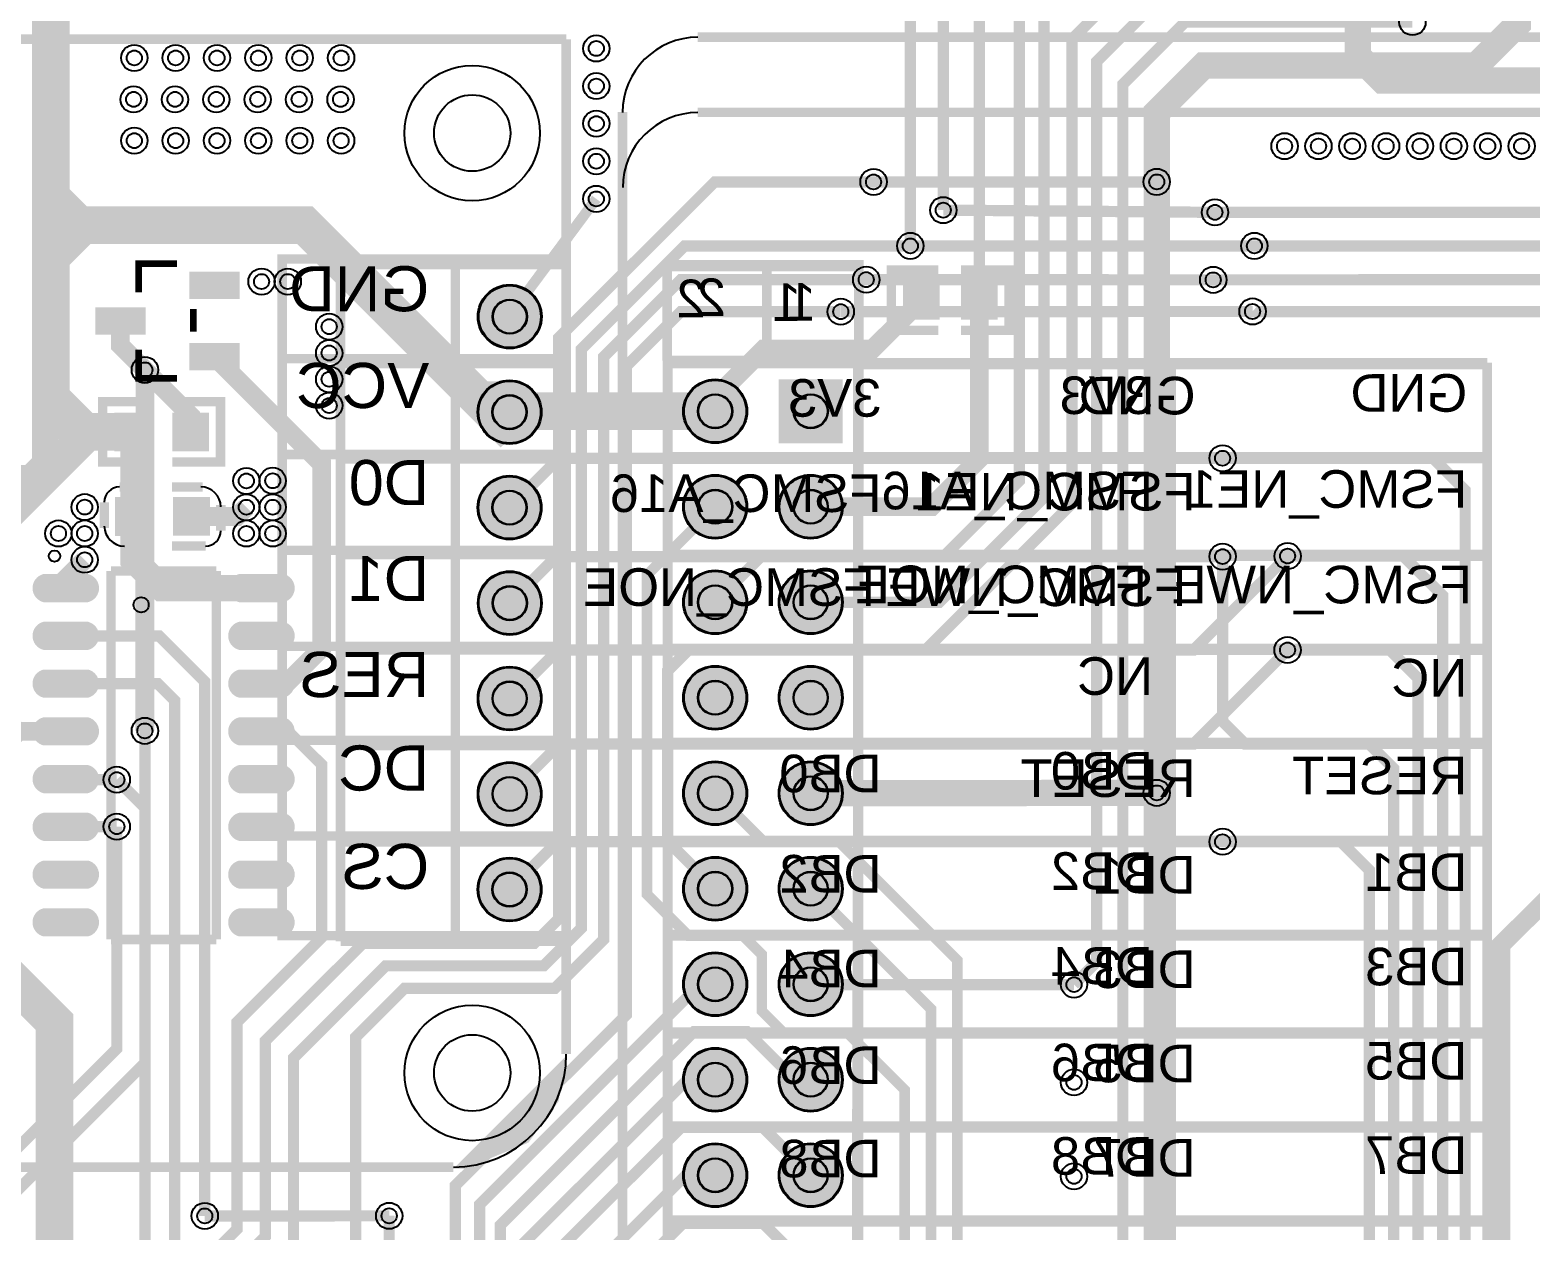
# Model space of a CAD drawing. Header units: millimetres. Extents: x -2 to 136, y -52 to 51.
# Drawn here: x 20.25 to 60.15, y -2.75 to 29.19 of the extents above; entities that cross this region are included whole.
import ezdxf

# ---------------------------------------------------------------- set-up
doc = ezdxf.new("R2010")
doc.units = ezdxf.units.MM
for name, color, linetype, true_color in [('BottomLayer', 7, 'Continuous', 0x0000ff), ('BottomSilkLayer', 7, 'Continuous', 0x808000), ('BottomSolderLayer', 7, 'Continuous', 0xaa00ff), ('Document', 7, 'Continuous', 0xffffff), ('Hole', 7, 'Continuous', 0x222222), ('Multi-Layer', 7, 'Continuous', 0xc0c0c0), ('TopLayer', 7, 'Continuous', 0xff0000), ('TopPasterLayer', 7, 'Continuous', 0x808080), ('TopSilkLayer', 7, 'Continuous', 0xffff00), ('TopSolderLayer', 7, 'Continuous', 0x800080)]:
    doc.layers.add(name, color=color, linetype=linetype, true_color=true_color)
doc.styles.get("Standard").update_dxf_attribs({"font": 'arial.ttf'})

msp = doc.modelspace()

# ---------------------------------------------------------------- hatches: boundary and pattern name
at = {"layer": 'BottomSolderLayer'}
for points in [[(32.149, 21.567, 1), (33.85, 21.567, 1)], [(32.144, 19.027, 1), (33.845, 19.027, 1)], [(37.61, 19.05, 1), (39.312, 19.05, 1)], [(40.152, 19.902), (41.854, 19.902), (41.854, 18.2), (40.152, 18.2)], [(32.144, 16.487, 1), (33.845, 16.487, 1)], [(37.61, 16.51, 1), (39.312, 16.51, 1)], [(40.15, 16.51, 1), (41.852, 16.51, 1)], [(32.152, 13.947, 1), (33.853, 13.947, 1)], [(37.61, 13.97, 1), (39.312, 13.97, 1)], [(40.15, 13.97, 1), (41.852, 13.97, 1)], [(32.147, 11.41, 1), (33.848, 11.41, 1)], [(37.61, 11.43, 1), (39.312, 11.43, 1)], [(40.15, 11.43, 1), (41.852, 11.43, 1)], [(32.147, 8.87, 1), (33.848, 8.87, 1)], [(37.61, 8.89, 1), (39.312, 8.89, 1)], [(40.15, 8.89, 1), (41.852, 8.89, 1)], [(37.61, 6.35, 1), (39.312, 6.35, 1)], [(40.15, 6.35, 1), (41.852, 6.35, 1)], [(32.144, 6.33, 1), (33.845, 6.33, 1)], [(37.61, 3.81, 1), (39.312, 3.81, 1)], [(40.15, 3.81, 1), (41.852, 3.81, 1)], [(37.61, 1.27, 1), (39.312, 1.27, 1)], [(40.15, 1.27, 1), (41.852, 1.27, 1)], [(37.61, -1.27, 1), (39.312, -1.27, 1)], [(40.15, -1.27, 1), (41.852, -1.27, 1)]]:
    msp.add_hatch(color=256, dxfattribs=at).paths.add_polyline_path(points)
at = {"layer": 'Multi-Layer'}
for points in [[(32.175, 21.567, 1), (33.825, 21.567, 1)], [(32.17, 19.027, 1), (33.82, 19.027, 1)], [(37.635, 19.05, 1), (39.286, 19.05, 1)], [(40.177, 19.877), (41.828, 19.877), (41.828, 18.226), (40.177, 18.226)], [(32.17, 16.487, 1), (33.82, 16.487, 1)], [(37.635, 16.51, 1), (39.286, 16.51, 1)], [(40.175, 16.51, 1), (41.826, 16.51, 1)], [(32.177, 13.947, 1), (33.827, 13.947, 1)], [(37.635, 13.97, 1), (39.286, 13.97, 1)], [(40.175, 13.97, 1), (41.826, 13.97, 1)], [(32.172, 11.41, 1), (33.822, 11.41, 1)], [(37.635, 11.43, 1), (39.286, 11.43, 1)], [(40.175, 11.43, 1), (41.826, 11.43, 1)], [(32.172, 8.87, 1), (33.822, 8.87, 1)], [(37.635, 8.89, 1), (39.286, 8.89, 1)], [(40.175, 8.89, 1), (41.826, 8.89, 1)], [(32.17, 6.33, 1), (33.82, 6.33, 1)], [(37.635, 6.35, 1), (39.286, 6.35, 1)], [(40.175, 6.35, 1), (41.826, 6.35, 1)], [(37.635, 3.81, 1), (39.286, 3.81, 1)], [(40.175, 3.81, 1), (41.826, 3.81, 1)], [(37.635, 1.27, 1), (39.286, 1.27, 1)], [(40.175, 1.27, 1), (41.826, 1.27, 1)], [(37.635, -1.27, 1), (39.286, -1.27, 1)], [(40.175, -1.27, 1), (41.826, -1.27, 1)]]:
    msp.add_hatch(color=256, dxfattribs=at).paths.add_polyline_path(points)
at = {"layer": 'TopLayer'}
for points in [[(25.774, 22.75), (25.774, 22.05), (24.524, 22.05), (24.524, 22.75)], [(43.478, 22.494), (44.408, 22.494), (44.408, 21.514), (43.478, 21.514)], [(45.019, 22.494), (45.949, 22.494), (45.949, 21.514), (45.019, 21.514)], [(23.274, 21.8), (23.274, 21.1), (22.024, 21.1), (22.024, 21.8)], [(25.774, 20.85), (25.774, 20.15), (24.524, 20.15), (24.524, 20.85)], [(22.51, 18.992), (23.44, 18.992), (23.44, 18.012), (22.51, 18.012)], [(24.052, 18.992), (24.981, 18.992), (24.981, 18.012), (24.052, 18.012)], [(22.533, 16.741), (23.463, 16.741), (23.463, 15.761), (22.533, 15.761)], [(24.074, 16.746), (25.004, 16.746), (25.004, 15.766), (24.074, 15.766)], [(21.746, 14.696, -0.785398), (21.746, 13.996), (20.646, 13.996, -0.785398), (20.646, 14.696)], [(26.948, 14.696, -0.785398), (26.948, 13.996), (25.848, 13.996, -0.785398), (25.848, 14.696)], [(21.746, 13.426, -0.785398), (21.746, 12.726), (20.646, 12.726, -0.785398), (20.646, 13.426)], [(26.948, 13.426, -0.785398), (26.948, 12.726), (25.848, 12.726, -0.785398), (25.848, 13.426)], [(21.746, 12.156, -0.785398), (21.746, 11.456), (20.646, 11.456, -0.785398), (20.646, 12.156)], [(26.948, 12.156, -0.785398), (26.948, 11.456), (25.848, 11.456, -0.785398), (25.848, 12.156)], [(21.746, 10.886, -0.785398), (21.746, 10.186), (20.646, 10.186, -0.785398), (20.646, 10.886)], [(26.948, 10.886, -0.785398), (26.948, 10.186), (25.848, 10.186, -0.785398), (25.848, 10.886)], [(21.746, 9.616, -0.785398), (21.746, 8.916), (20.646, 8.916, -0.785398), (20.646, 9.616)], [(26.948, 9.616, -0.785398), (26.948, 8.916), (25.848, 8.916, -0.785398), (25.848, 9.616)], [(21.746, 8.346, -0.785398), (21.746, 7.646), (20.646, 7.646, -0.785398), (20.646, 8.346)], [(26.948, 8.346, -0.785398), (26.948, 7.646), (25.848, 7.646, -0.785398), (25.848, 8.346)], [(21.746, 7.076, -0.785398), (21.746, 6.376), (20.646, 6.376, -0.785398), (20.646, 7.076)], [(26.948, 7.076, -0.785398), (26.948, 6.376), (25.848, 6.376, -0.785398), (25.848, 7.076)], [(21.746, 5.806, -0.785398), (21.746, 5.106), (20.646, 5.106, -0.785398), (20.646, 5.806)], [(26.948, 5.806, -0.785398), (26.948, 5.106), (25.848, 5.106, -0.785398), (25.848, 5.806)]]:
    msp.add_hatch(color=256, dxfattribs=at).paths.add_polyline_path(points)
at = {"layer": 'TopPasterLayer'}
for points in [[(25.774, 22.75), (25.774, 22.05), (24.524, 22.05), (24.524, 22.75)], [(43.478, 22.494), (44.408, 22.494), (44.408, 21.514), (43.478, 21.514)], [(45.019, 22.494), (45.949, 22.494), (45.949, 21.514), (45.019, 21.514)], [(23.274, 21.8), (23.274, 21.1), (22.024, 21.1), (22.024, 21.8)], [(25.774, 20.85), (25.774, 20.15), (24.524, 20.15), (24.524, 20.85)], [(22.51, 18.992), (23.44, 18.992), (23.44, 18.012), (22.51, 18.012)], [(24.052, 18.992), (24.981, 18.992), (24.981, 18.012), (24.052, 18.012)], [(22.533, 16.741), (23.463, 16.741), (23.463, 15.761), (22.533, 15.761)], [(24.074, 16.746), (25.004, 16.746), (25.004, 15.766), (24.074, 15.766)], [(21.746, 14.696, -0.785398), (21.746, 13.996), (20.646, 13.996, -0.785398), (20.646, 14.696)], [(26.948, 14.696, -0.785398), (26.948, 13.996), (25.848, 13.996, -0.785398), (25.848, 14.696)], [(21.746, 13.426, -0.785398), (21.746, 12.726), (20.646, 12.726, -0.785398), (20.646, 13.426)], [(26.948, 13.426, -0.785398), (26.948, 12.726), (25.848, 12.726, -0.785398), (25.848, 13.426)], [(21.746, 12.156, -0.785398), (21.746, 11.456), (20.646, 11.456, -0.785398), (20.646, 12.156)], [(26.948, 12.156, -0.785398), (26.948, 11.456), (25.848, 11.456, -0.785398), (25.848, 12.156)], [(21.746, 10.886, -0.785398), (21.746, 10.186), (20.646, 10.186, -0.785398), (20.646, 10.886)], [(26.948, 10.886, -0.785398), (26.948, 10.186), (25.848, 10.186, -0.785398), (25.848, 10.886)], [(21.746, 9.616, -0.785398), (21.746, 8.916), (20.646, 8.916, -0.785398), (20.646, 9.616)], [(26.948, 9.616, -0.785398), (26.948, 8.916), (25.848, 8.916, -0.785398), (25.848, 9.616)], [(21.746, 8.346, -0.785398), (21.746, 7.646), (20.646, 7.646, -0.785398), (20.646, 8.346)], [(26.948, 8.346, -0.785398), (26.948, 7.646), (25.848, 7.646, -0.785398), (25.848, 8.346)], [(21.746, 7.076, -0.785398), (21.746, 6.376), (20.646, 6.376, -0.785398), (20.646, 7.076)], [(26.948, 7.076, -0.785398), (26.948, 6.376), (25.848, 6.376, -0.785398), (25.848, 7.076)], [(21.746, 5.806, -0.785398), (21.746, 5.106), (20.646, 5.106, -0.785398), (20.646, 5.806)], [(26.948, 5.806, -0.785398), (26.948, 5.106), (25.848, 5.106, -0.785398), (25.848, 5.806)]]:
    msp.add_hatch(color=256, dxfattribs=at).paths.add_polyline_path(points)
at = {"layer": 'TopSilkLayer'}
msp.add_hatch(color=256, dxfattribs=at).paths.add_polyline_path([(31.5, -1.1), (34.5, 1.9), (34.3, 0.7), (33.5, -0.4), (31.8, -1.1)])
at = {"layer": 'TopSolderLayer'}
for points in [[(25.819, 22.765), (25.819, 22.036), (24.479, 22.036), (24.479, 22.765)], [(32.149, 21.567, 1), (33.85, 21.567, 1)], [(43.452, 22.52), (44.433, 22.52), (44.433, 21.489), (43.452, 21.489)], [(44.994, 22.52), (45.975, 22.52), (45.975, 21.489), (44.994, 21.489)], [(23.319, 21.815), (23.319, 21.086), (21.979, 21.086), (21.979, 21.815)], [(25.819, 20.865), (25.819, 20.136), (24.479, 20.136), (24.479, 20.865)], [(32.144, 19.027, 1), (33.845, 19.027, 1)], [(37.61, 19.05, 1), (39.312, 19.05, 1)], [(40.152, 19.902), (41.854, 19.902), (41.854, 18.2), (40.152, 18.2)], [(22.485, 19.017), (23.465, 19.017), (23.465, 17.986), (22.485, 17.986)], [(24.026, 19.017), (25.007, 19.017), (25.007, 17.986), (24.026, 17.986)], [(32.144, 16.487, 1), (33.845, 16.487, 1)], [(37.61, 16.51, 1), (39.312, 16.51, 1)], [(40.15, 16.51, 1), (41.852, 16.51, 1)], [(22.507, 16.767), (23.488, 16.767), (23.488, 15.736), (22.507, 15.736)], [(24.049, 16.772), (25.03, 16.772), (25.03, 15.741), (24.049, 15.741)], [(32.152, 13.947, 1), (33.853, 13.947, 1)], [(37.61, 13.97, 1), (39.312, 13.97, 1)], [(40.15, 13.97, 1), (41.852, 13.97, 1)], [(21.786, 14.721, -0.785398), (21.786, 13.971), (20.606, 13.971, -0.785398), (20.606, 14.721)], [(26.988, 14.721, -0.785398), (26.988, 13.971), (25.808, 13.971, -0.785398), (25.808, 14.721)], [(21.786, 13.451, -0.785398), (21.786, 12.701), (20.606, 12.701, -0.785398), (20.606, 13.451)], [(26.988, 13.451, -0.785398), (26.988, 12.701), (25.808, 12.701, -0.785398), (25.808, 13.451)], [(21.786, 12.181, -0.785398), (21.786, 11.431), (20.606, 11.431, -0.785398), (20.606, 12.181)], [(26.988, 12.181, -0.785398), (26.988, 11.431), (25.808, 11.431, -0.785398), (25.808, 12.181)], [(32.147, 11.41, 1), (33.848, 11.41, 1)], [(37.61, 11.43, 1), (39.312, 11.43, 1)], [(40.15, 11.43, 1), (41.852, 11.43, 1)], [(21.786, 10.911, -0.785398), (21.786, 10.161), (20.606, 10.161, -0.785398), (20.606, 10.911)], [(26.988, 10.911, -0.785398), (26.988, 10.161), (25.808, 10.161, -0.785398), (25.808, 10.911)], [(21.786, 9.641, -0.785398), (21.786, 8.891), (20.606, 8.891, -0.785398), (20.606, 9.641)], [(26.988, 9.641, -0.785398), (26.988, 8.891), (25.808, 8.891, -0.785398), (25.808, 9.641)], [(32.147, 8.87, 1), (33.848, 8.87, 1)], [(37.61, 8.89, 1), (39.312, 8.89, 1)], [(40.15, 8.89, 1), (41.852, 8.89, 1)], [(21.786, 8.371, -0.785398), (21.786, 7.621), (20.606, 7.621, -0.785398), (20.606, 8.371)], [(26.988, 8.371, -0.785398), (26.988, 7.621), (25.808, 7.621, -0.785398), (25.808, 8.371)], [(37.61, 6.35, 1), (39.312, 6.35, 1)], [(40.15, 6.35, 1), (41.852, 6.35, 1)], [(21.786, 7.101, -0.785398), (21.786, 6.351), (20.606, 6.351, -0.785398), (20.606, 7.101)], [(26.988, 7.101, -0.785398), (26.988, 6.351), (25.808, 6.351, -0.785398), (25.808, 7.101)], [(32.144, 6.33, 1), (33.845, 6.33, 1)], [(21.786, 5.831, -0.785398), (21.786, 5.081), (20.606, 5.081, -0.785398), (20.606, 5.831)], [(26.988, 5.831, -0.785398), (26.988, 5.081), (25.808, 5.081, -0.785398), (25.808, 5.831)], [(37.61, 3.81, 1), (39.312, 3.81, 1)], [(40.15, 3.81, 1), (41.852, 3.81, 1)], [(37.61, 1.27, 1), (39.312, 1.27, 1)], [(40.15, 1.27, 1), (41.852, 1.27, 1)], [(37.61, -1.27, 1), (39.312, -1.27, 1)], [(40.15, -1.27, 1), (41.852, -1.27, 1)]]:
    msp.add_hatch(color=256, dxfattribs=at).paths.add_polyline_path(points)

# ---------------------------------------------------------------- linework, layer by layer
at = {"layer": 'BottomLayer'}
for points, const_width in [([(55.55, 32.85), (55.55, 28.5), (56.2, 27.85), (119.81, 27.852)], 0.7), ([(50.201, 25.151), (42.672, 25.148)], 0.3), ([(51.748, 24.341), (44.527, 24.4)], 0.3), ([(52.797, 23.449), (43.65, 23.449)], 0.3), ([(51.702, 22.545), (42.477, 22.55)], 0.3), ([(52.748, 21.704), (41.803, 21.7)], 0.3), ([(23.299, 10.549), (23.3, 20.15)], 0.5), ([(38.461, 19.05), (33.018, 19.05), (32.995, 19.027)], 1), ([(51.951, 17.8), (34.308, 17.8), (32.995, 16.487)], 0.3), ([(53.68, 15.199), (51.181, 12.7), (34.288, 12.7), (32.997, 11.41)], 0.3), ([(51.953, 15.184), (34.239, 15.184), (33.002, 13.947)], 0.3), ([(53.678, 12.7), (51.178, 10.2), (39.6, 10.2), (34.327, 10.2), (32.997, 8.87)], 0.3), ([(11.184, -10.399), (23.3, 1.718), (23.3, 8.1), (23.3, 8.503), (22.553, 9.251)], 0.3), ([(41.001, 8.89), (50.2, 8.9)], 0.7), ([(22.553, 8.001), (22.553, 2.098), (11.054, -9.401)], 0.3), ([(51.951, 7.6), (34.265, 7.6), (32.995, 6.33)], 0.3), ([(48.001, 3.8), (41.011, 3.8), (41.001, 3.81)], 0.3), ([(24.892, -2.353), (29.794, -2.35)], 0.3)]:
    msp.add_lwpolyline(points, dxfattribs=dict(at, const_width=const_width))
at = {"layer": 'BottomSilkLayer'}
for points, const_width in [([(31.55, 23.1), (26.95, 23.1), (26.95, 5.1), (31.6, 5.1)], 0.25), ([(31.55, 5.1), (31.55, 23.1)], 0.25), ([(31.55, 23.1), (34.5, 23.1)], 0.25), ([(34.5, 23.1), (34.5, 5.1)], 0.25), ([(37.186, 20.446), (37.186, 22.946), (42.286, 22.946), (42.286, 20.346)], 0.254), ([(39.835, 20.457), (39.835, 22.957)], 0.254), ([(34.5, 20.45), (26.95, 20.45), (27.8, 20.45)], 0.25), ([(37.2, -20.3), (37.2, 20.35)], 0.25), ([(37.2, 20.35), (42.25, 20.35)], 0.25), ([(37.207, -20.25), (37.207, 20.4)], 0.25), ([(37.207, 20.4), (42.257, 20.4)], 0.25), ([(58.986, 20.34), (42.286, 20.34), (42.186, -20.26), (58.986, -20.26)], 0.254), ([(42.25, 20.3), (42.25, -20.25), (42.2, -20.3)], 0.25), ([(42.257, 20.35), (42.257, -20.2), (42.207, -20.25)], 0.25), ([(50.586, 20.34), (50.586, -20.26)], 0.254), ([(58.986, 20.34), (58.986, -20.26)], 0.25), ([(34.5, 17.9), (26.95, 17.9)], 0.25), ([(37.186, 17.84), (58.986, 17.84)], 0.25), ([(34.45, 15.35), (26.95, 15.35)], 0.25), ([(37.186, 15.24), (58.986, 15.24), (58.986, 15.14)], 0.25), ([(34.45, 12.799), (26.95, 12.8)], 0.25), ([(37.186, 12.74), (58.986, 12.74)], 0.25), ([(34.45, 10.3), (27, 10.3)], 0.25), ([(37.186, 10.24), (58.986, 10.24)], 0.25), ([(34.5, 7.75), (26.95, 7.75)], 0.25), ([(37.186, 7.64), (58.986, 7.64)], 0.25), ([(34.5, 5.1), (31.6, 5.1)], 0.25), ([(37.186, 5.14), (58.986, 5.14)], 0.25), ([(37.186, 2.54), (58.986, 2.54)], 0.25), ([(37.186, 0.04), (58.986, 0.04)], 0.25), ([(37.186, -2.56), (37.285, -2.46), (58.986, -2.46)], 0.25)]:
    msp.add_lwpolyline(points, dxfattribs=dict(at, const_width=const_width))
at = {"layer": 'BottomSolderLayer'}
for centre, radius in [((33, 21.567), 0.85), ((33, 21.567), 0.459), ((32.995, 19.027), 0.85), ((38.461, 19.05), 0.851), ((32.995, 19.027), 0.459), ((38.461, 19.05), 0.458), ((41.003, 19.051), 0.458), ((32.995, 16.487), 0.85), ((38.461, 16.51), 0.851), ((41.001, 16.51), 0.851), ((32.995, 16.487), 0.459), ((38.461, 16.51), 0.458), ((41.001, 16.51), 0.458), ((33.002, 13.947), 0.85), ((38.461, 13.97), 0.851), ((41.001, 13.97), 0.851), ((33.002, 13.947), 0.459), ((38.461, 13.97), 0.458), ((41.001, 13.97), 0.458), ((32.997, 11.41), 0.85), ((38.461, 11.43), 0.851), ((41.001, 11.43), 0.851), ((32.997, 11.41), 0.459), ((38.461, 11.43), 0.458), ((41.001, 11.43), 0.458), ((32.997, 8.87), 0.85), ((38.461, 8.89), 0.851), ((41.001, 8.89), 0.851), ((32.997, 8.87), 0.459), ((38.461, 8.89), 0.458), ((41.001, 8.89), 0.458), ((38.461, 6.35), 0.851), ((41.001, 6.35), 0.851), ((32.995, 6.33), 0.85), ((32.995, 6.33), 0.459), ((38.461, 6.35), 0.458), ((41.001, 6.35), 0.458), ((38.461, 3.81), 0.851), ((41.001, 3.81), 0.851), ((38.461, 3.81), 0.458), ((41.001, 3.81), 0.458), ((38.461, 1.27), 0.851), ((41.001, 1.27), 0.851), ((38.461, 1.27), 0.458), ((41.001, 1.27), 0.458), ((38.461, -1.27), 0.851), ((41.001, -1.27), 0.851), ((38.461, -1.27), 0.458), ((41.001, -1.27), 0.458)]:
    msp.add_circle(centre, radius, dxfattribs=at)
at = {"layer": 'Document'}
for centre in [(32.002, 26.449), (32.002, 1.45)]:
    msp.add_circle(centre, 1.801, dxfattribs=at)
at = {"layer": 'Hole'}
for centre in [(35.301, 28.7), (23.018, 28.448), (24.117, 28.448), (25.217, 28.448), (26.317, 28.448), (27.417, 28.448), (28.517, 28.448), (23, 27.346), (24.1, 27.346), (25.199, 27.346), (26.299, 27.346), (27.399, 27.346), (28.501, 27.346), (35.301, 27.699), (35.301, 26.701), (23.018, 26.248), (24.117, 26.248), (25.217, 26.248), (26.317, 26.248), (27.417, 26.248), (28.517, 26.248), (53.599, 26.101), (54.501, 26.101), (55.4, 26.101), (56.299, 26.101), (57.201, 26.101), (58.1, 26.101), (58.999, 26.101), (59.901, 26.101), (35.301, 25.7), (42.672, 25.149), (50.201, 25.151), (35.301, 24.699), (44.526, 24.399), (51.748, 24.341), (43.65, 23.449), (52.797, 23.449), (42.477, 22.55), (26.401, 22.499), (27.099, 22.499), (51.702, 22.545), (41.801, 21.699), (52.748, 21.704), (28.199, 21.3), (28.199, 20.599), (23.299, 20.15), (28.199, 19.901), (28.199, 19.2), (51.951, 17.8), (25.997, 17.196), (26.698, 17.201), (21.699, 16.5), (25.997, 16.497), (26.698, 16.497), (21.001, 15.799), (21.699, 15.799), (25.997, 15.799), (26.698, 15.799), (21.699, 15.1), (51.953, 15.184), (53.68, 15.199), (53.678, 12.7), (23.299, 10.549), (22.553, 9.251), (50.201, 8.9), (22.553, 8.001), (51.951, 7.6), (48.001, 3.8), (48.001, 1.199), (48.001, -1.3), (24.892, -2.352), (29.794, -2.35)]:
    msp.add_circle(centre, 0.2, dxfattribs=at)
at = {"layer": 'Multi-Layer'}
for centre, radius in [((57, 29.401), 0.35), ((23.018, 28.448), 0.35), ((24.117, 28.448), 0.35), ((25.217, 28.448), 0.35), ((26.317, 28.448), 0.35), ((27.417, 28.448), 0.35), ((28.517, 28.448), 0.35), ((35.301, 28.7), 0.35), ((35.301, 27.699), 0.35), ((23, 27.346), 0.35), ((24.1, 27.346), 0.35), ((25.199, 27.346), 0.35), ((26.299, 27.346), 0.35), ((27.399, 27.346), 0.35), ((28.501, 27.346), 0.35), ((32.002, 26.449), 1.016), ((35.301, 26.701), 0.35), ((23.018, 26.248), 0.35), ((24.117, 26.248), 0.35), ((25.217, 26.248), 0.35), ((26.317, 26.248), 0.35), ((27.417, 26.248), 0.35), ((28.517, 26.248), 0.35), ((53.599, 26.101), 0.35), ((54.501, 26.101), 0.35), ((55.4, 26.101), 0.35), ((56.299, 26.101), 0.35), ((57.201, 26.101), 0.35), ((58.1, 26.101), 0.35), ((58.999, 26.101), 0.35), ((59.901, 26.101), 0.35), ((35.301, 25.7), 0.35), ((42.672, 25.149), 0.35), ((50.201, 25.151), 0.35), ((35.301, 24.699), 0.35), ((44.526, 24.399), 0.35), ((51.748, 24.341), 0.35), ((43.65, 23.449), 0.35), ((52.797, 23.449), 0.35), ((26.401, 22.499), 0.35), ((27.099, 22.499), 0.35), ((42.477, 22.55), 0.35), ((51.702, 22.545), 0.35), ((33, 21.567), 0.825), ((33, 21.567), 0.445), ((41.801, 21.699), 0.35), ((52.748, 21.704), 0.35), ((28.199, 21.3), 0.35), ((28.199, 20.599), 0.35), ((23.299, 20.15), 0.35), ((28.199, 19.901), 0.35), ((32.995, 19.027), 0.825), ((38.461, 19.05), 0.826), ((28.199, 19.2), 0.35), ((32.995, 19.027), 0.445), ((38.461, 19.05), 0.445), ((41.003, 19.051), 0.445), ((51.951, 17.8), 0.35), ((25.997, 17.196), 0.35), ((26.698, 17.201), 0.35), ((32.995, 16.487), 0.825), ((38.461, 16.51), 0.826), ((41.001, 16.51), 0.826), ((21.699, 16.5), 0.35), ((25.997, 16.497), 0.35), ((26.698, 16.497), 0.35), ((32.995, 16.487), 0.445), ((38.461, 16.51), 0.445), ((41.001, 16.51), 0.445), ((21.001, 15.799), 0.35), ((21.699, 15.799), 0.35), ((25.997, 15.799), 0.35), ((26.698, 15.799), 0.35), ((21.699, 15.1), 0.35), ((51.953, 15.184), 0.35), ((53.68, 15.199), 0.35), ((33.002, 13.947), 0.825), ((38.461, 13.97), 0.826), ((41.001, 13.97), 0.826), ((33.002, 13.947), 0.445), ((38.461, 13.97), 0.445), ((41.001, 13.97), 0.445), ((53.678, 12.7), 0.35), ((32.997, 11.41), 0.825), ((38.461, 11.43), 0.826), ((41.001, 11.43), 0.826), ((32.997, 11.41), 0.445), ((38.461, 11.43), 0.445), ((41.001, 11.43), 0.445), ((23.299, 10.549), 0.35), ((22.553, 9.251), 0.35), ((32.997, 8.87), 0.825), ((38.461, 8.89), 0.826), ((41.001, 8.89), 0.826), ((32.997, 8.87), 0.445), ((38.461, 8.89), 0.445), ((41.001, 8.89), 0.445), ((50.201, 8.9), 0.35), ((22.553, 8.001), 0.35), ((51.951, 7.6), 0.35), ((32.995, 6.33), 0.825), ((38.461, 6.35), 0.826), ((38.461, 6.35), 0.445), ((41.001, 6.35), 0.826), ((41.001, 6.35), 0.445), ((32.995, 6.33), 0.445), ((38.461, 3.81), 0.826), ((41.001, 3.81), 0.826), ((38.461, 3.81), 0.445), ((41.001, 3.81), 0.445), ((48.001, 3.8), 0.35), ((32.002, 1.45), 1.016), ((38.461, 1.27), 0.826), ((41.001, 1.27), 0.826), ((38.461, 1.27), 0.445), ((41.001, 1.27), 0.445), ((48.001, 1.199), 0.35), ((38.461, -1.27), 0.826), ((41.001, -1.27), 0.826), ((38.461, -1.27), 0.445), ((41.001, -1.27), 0.445), ((48.001, -1.3), 0.35), ((24.892, -2.352), 0.35), ((29.794, -2.35), 0.35)]:
    msp.add_circle(centre, radius, dxfattribs=at)
at = {"layer": 'TopLayer'}
for points, const_width in [([(50.201, 25.151), (50.201, 27.001), (51.45, 28.25), (58.7, 28.25), (59.799, 29.35), (59.8, 35.55)], 0.7), ([(24.1, 33.8), (22.15, 33.8), (20.8, 32.45), (20.8, 17.8), (21.001, 17.8)], 1), ([(45.484, 21.999), (45.484, 30.484), (48.051, 33.051), (58.001, 33.051)], 0.3), ([(44.526, 24.399), (44.531, 32.75)], 0.3), ([(43.65, 23.449), (43.65, 31.65), (43.2, 32.1), (42.948, 32.352), (23, 32.352)], 0.3), ([(38.461, 13.97), (39.691, 15.2), (44.55, 15.2), (46.55, 17.2), (46.55, 30.2), (48.7, 32.35), (57, 32.35)], 0.3), ([(41.001, 13.97), (44.42, 13.97), (47.2, 16.75), (47.2, 29.5), (49.351, 31.651), (58.001, 31.651)], 0.3), ([(38.461, 6.35), (37.2, 7.611), (37.2, 12.15), (37.75, 12.7), (44.052, 12.7), (47.95, 16.601), (47.95, 28.95), (49.851, 30.851), (57, 30.851)], 0.3), ([(57.998, 30.102), (50.352, 30.102), (48.6, 28.35), (48.6, 4.4), (48, 3.8)], 0.3), ([(57, 29.401), (50.95, 29.401), (49.299, 27.749), (49.3, -10.15)], 0.3), ([(22.101, 24.001), (21.9, 24.001), (20.8, 25.1)], 0.5), ([(42.672, 25.149), (38.449, 25.149), (34.3, 21), (34.3, 5.55), (33.65, 4.9), (29.1, 4.9), (26.5, 2.3), (26.5, -2.9), (25.65, -3.75), (25.65, -12.4), (23.85, -14.2), (23.85, -16.419), (22.581, -17.689)], 0.3), ([(55.006, -4.798), (51.398, -4.798), (50.201, -3.6), (50.201, 25.151)], 0.7), ([(33, 21.567), (33, 21.598), (35.3, 24.7)], 0.28), ([(32.995, 19.027), (32.759, 18.791), (27.549, 24.001), (20.8, 24.001)], 1), ([(51.748, 24.341), (65.359, 24.341), (66.05, 23.65), (66.25, 23.45), (66.25, 18.1), (66.251, 10.349), (66.25, 10.3)], 0.3), ([(21.9, 24.001), (21.9, 23.899), (20.8, 22.799)], 0.5), ([(43.65, 23.449), (37.65, 23.449), (34.9, 20.701), (34.9, 5.301), (33.903, 4.3), (29.7, 4.3), (27.25, 1.85), (27.25, -13.65), (26.401, -14.499), (26.401, -16.401), (25.121, -17.689)], 0.3), ([(65.398, 20.8), (65.398, 23.102), (65.2, 23.3), (65.051, 23.449), (52.797, 23.449)], 0.3), ([(42.477, 22.55), (37.549, 22.55), (35.5, 20.499), (35.5, 5), (34.2, 3.7), (30.2, 3.7), (28.9, 2.4), (28.9, -16.449), (27.661, -17.689)], 0.3), ([(64.5, 22.55), (51.702, 22.545)], 0.3), ([(43.945, 22.004), (42.641, 20.7), (39.75, 20.7), (38.28, 19.23), (38.461, 19.05)], 0.5), ([(45.484, 21.999), (45.484, 17.784), (44.8, 17.1), (44.21, 16.51), (41.001, 16.51)], 0.5), ([(24.516, 18.496), (24.516, 18.934), (23.95, 19.5), (22.649, 20.801), (22.649, 21.45)], 0.5), ([(41.801, 21.699), (37.549, 21.699), (36.1, 20.25), (36.1, 3), (31.55, -1.55), (31.55, -16.339), (30.201, -17.689)], 0.3), ([(63.902, 21.7), (52.756, 21.697), (52.748, 21.704)], 0.3), ([(25.149, 20.5), (28, 17.649), (28, 12.75), (27.056, 11.806), (26.398, 11.806)], 0.5), ([(22.977, 18.501), (21.699, 18.501), (20.8, 19.4)], 1), ([(32.318, 19.6), (32.668, 19.6)], 0.5), ([(32.668, 19.6), (33.018, 19.6)], 0.5), ([(32.668, 19.5), (33.018, 19.5)], 0.5), ([(32.618, 19.002), (32.968, 19.002)], 0.5), ([(22.977, 18.491), (21.702, 18.491), (21.001, 17.8)], 0.7), ([(21.217, 17.753), (21.916, 18.452)], 0.7), ([(22.977, 18.501), (23, 18.479), (23, 16.251)], 0.7), ([(20.867, 17.404), (21.566, 18.103)], 0.7), ([(19.2, 17.125), (20.325, 17.125), (21.001, 17.8)], 1), ([(19.2, 15.751), (21.001, 17.551), (21.001, 17.8)], 0.7), ([(19.2, 17.125), (19.2, 10.6), (19.2, 4.5), (20.6, 3.1), (20.899, 2.801), (20.899, -29.599)], 1), ([(20.367, 16.902), (21.066, 17.601)], 0.7), ([(58.4, 13.851), (58.4, 16.95), (57.85, 17.5), (57.549, 17.8), (51.951, 17.8)], 0.3), ([(20.325, 17.125), (20.325, 16.876), (19.2, 15.751)], 0.7), ([(19.817, 16.354), (20.515, 17.053)], 0.7), ([(19.367, 15.904), (20.065, 16.603)], 0.7), ([(23, 16.251), (23, 15.1), (23.754, 14.346), (26.398, 14.346)], 0.7), ([(24.539, 16.251), (25.751, 16.251), (25.997, 16.497)], 0.5), ([(38.461, 16.51), (36.65, 14.699), (36.65, 6.197), (37.751, 5.1), (39.2, 5.1), (39.7, 4.6), (39.7, 3.099), (40.3, 2.499), (41.999, 2.499), (43.5, 1.001), (43.5, -7.958), (52.138, -16.5), (64.9, -16.5)], 0.28), ([(21.196, 14.346), (21.196, 14.597), (21.699, 15.1)], 0.5), ([(56.5, 6.949), (56.5, 9.55), (55.85, 10.2), (52.55, 10.2), (52.25, 10.5), (51.953, 10.797), (51.953, 15.184)], 0.3), ([(57.8, 12.101), (57.8, 14.15), (57.249, 14.699), (56.751, 15.199), (53.68, 15.199)], 0.3), ([(63.2, -12.85), (63.2, -11.95), (58.4, -7.15), (58.4, 13.85)], 0.3), ([(24.892, -2.352), (24.892, 11.858), (23.674, 13.076), (21.196, 13.076)], 0.3), ([(57.15, 9.751), (57.15, 11.95), (56.65, 12.45), (56.4, 12.7), (53.677, 12.7)], 0.3), ([(50.201, 12.329), (50.173, 12.301), (50.2, 8.9)], 0.5), ([(62.25, -12.85), (62.25, -12), (57.8, -7.55), (57.8, 12.1)], 0.3), ([(24.089, -3.249), (24.089, 11.36), (23.644, 11.806), (21.196, 11.806)], 0.3), ([(21.196, 10.536), (19.914, 10.536), (19.2, 11.25)], 0.5), ([(21.196, 10.536), (19.936, 10.536), (19.099, 9.699), (19.2, 9.599)], 0.5), ([(21.196, 10.536), (19.263, 10.536), (19.2, 10.599)], 0.5), ([(26.398, 10.536), (27.114, 10.536), (28, 9.65), (28, 5.05), (25.75, 2.8), (25.75, -2.7), (24.9, -3.55), (24.9, -11.4), (22.583, -13.717), (22.583, -15.151)], 0.3), ([(23.299, -4.102), (23.299, 10.549)], 0.3), ([(61.3, -12.85), (61.3, -12.001), (57.15, -7.85), (57.15, 9.751)], 0.3), ([(22.553, 9.251), (21.212, 9.251), (21.196, 9.266)], 0.3), ([(38.461, 8.89), (39.751, 7.6), (41.75, 7.6), (44.9, 4.45), (44.9, -7.2), (52.501, -14.801), (64.9, -14.801)], 0.28), ([(50.2, 8.9), (50.173, 8.1)], 0.5), ([(22.553, 8.001), (21.201, 8.001), (21.196, 7.996)], 0.3), ([(55.85, 4.651), (55.85, 6.85), (55.25, 7.45), (55.1, 7.6), (51.951, 7.6)], 0.3), ([(60.351, -12.85), (60.351, -12.1), (56.5, -8.25), (56.5, 7.2)], 0.3), ([(67.201, -9.535), (67.285, -9.35), (61.748, -9.35), (59.35, -6.946), (59.35, 4.856), (60.705, 6.198), (66.162, 6.198), (66.657, 6.706)], 0.5), ([(41.001, 6.35), (44.2, 3.151), (44.2, -0.7), (44.2, -7.6), (45.5, -8.9), (52.201, -15.601), (64.1, -15.601)], 0.28), ([(59.401, -12.85), (59.401, -12.151), (55.85, -8.6), (55.85, 4.65)], 0.3), ([(65.349, -28.951), (33.951, -28.951), (32.2, -27.2), (32.2, -2.05), (38.149, 3.899), (38.461, 3.81)], 0.3), ([(64.1, -28.199), (34.399, -28.199), (32.75, -26.55), (32.75, -2.6), (37.9, 2.55), (39.3, 2.55), (40.58, 1.27), (41.001, 1.27)], 0.3), ([(64.9, -27.399), (34.799, -27.399), (33.3, -25.9), (33.3, -3.15), (37.72, 1.27), (38.461, 1.27)], 0.3), ([(64.1, -26.599), (35.299, -26.599), (33.85, -25.15), (33.85, -3.7), (37.55, 0), (39.731, 0), (41.001, -1.27)], 0.3), ([(64.95, -25.85), (35.9, -25.85), (34.4, -24.35), (34.4, -4.55), (37.68, -1.27), (38.461, -1.27)], 0.3), ([(29.794, -2.35), (29.794, -14.742), (30.203, -15.151)], 0.3), ([(64.1, -25.103), (36.503, -25.103), (34.95, -23.55), (34.95, -5.2), (37.6, -2.55), (39.741, -2.55), (41.001, -3.81)], 0.3)]:
    msp.add_lwpolyline(points, dxfattribs=dict(at, const_width=const_width))
at = {"layer": 'TopSilkLayer'}
for points, const_width in [([(127.2, 29.007), (118.182, 29.007), (38, 29)], 0.254), ([(34.502, 28.946), (8.502, 28.946)], 0.254), ([(34.502, 28.946), (34.502, 1.95)], 0.254), ([(36, 27.006), (36, -26.994)], 0.254), ([(119.169, 27.001), (38, 27)], 0.254), ([(36, 25.001), (36, -24.999)], 0.254), ([(23.137, 22.212), (23.137, 22.974), (24.153, 22.974)], 0.178), ([(28.502, 22.95), (28.502, 4.95)], 0.254), ([(28.502, 22.95), (34.502, 22.95)], 0.254), ([(37.18, 20.396), (37.18, 22.897), (42.279, 22.897), (42.279, 20.296)], 0.254), ([(39.829, 20.407), (39.829, 22.907)], 0.254), ([(44.396, 22.804), (43.142, 22.804), (43.142, 21.204), (44.396, 21.204)], 0.25), ([(44.998, 22.804), (45.014, 22.804), (46.277, 22.804), (46.277, 21.204), (44.998, 21.204)], 0.25), ([(24.585, 21.171), (24.585, 21.77)], 0.178), ([(23.137, 20.688), (23.137, 19.926), (24.153, 19.926)], 0.178), ([(28.502, 20.319), (34.502, 20.319)], 0.254), ([(58.979, 20.29), (42.279, 20.29), (42.179, -20.31), (58.979, -20.31)], 0.254), ([(50.579, 20.29), (50.579, -20.31)], 0.254), ([(58.979, 20.29), (58.979, -20.31)], 0.25), ([(23.429, 19.302), (22.175, 19.302), (22.175, 17.702), (23.429, 17.702)], 0.25), ([(24.031, 19.302), (24.046, 19.302), (25.309, 19.302), (25.309, 17.702), (24.031, 17.702)], 0.25), ([(28.502, 17.779), (34.502, 17.779)], 0.254), ([(37.179, 17.79), (58.979, 17.79)], 0.25), ([(22.626, 17.038), (23.49, 17.038), (23.515, 17.038)], 0.25), ([(24.023, 17.038), (24.836, 17.038)], 0.25), ([(22.22, 15.946), (22.22, 16.632)], 0.25), ([(25.319, 16.556), (25.319, 15.87)], 0.25), ([(23.515, 15.464), (22.703, 15.464)], 0.25), ([(24.912, 15.464), (24.049, 15.464), (24.023, 15.464)], 0.25), ([(28.502, 15.239), (34.502, 15.239)], 0.254), ([(37.179, 15.19), (58.979, 15.19), (58.979, 15.09)], 0.25), ([(22.398, 14.801), (22.398, 5.001)], 0.254), ([(25.198, 14.801), (22.398, 14.801)], 0.254), ([(25.198, 14.801), (25.198, 5.001)], 0.254), ([(28.502, 12.699), (34.502, 12.699)], 0.254), ([(37.179, 12.69), (58.979, 12.69)], 0.25), ([(28.502, 10.159), (34.502, 10.159)], 0.254), ([(37.179, 10.19), (58.979, 10.19)], 0.25), ([(28.502, 7.599), (34.502, 7.599)], 0.254), ([(37.179, 7.59), (58.979, 7.59)], 0.25), ([(37.179, 5.09), (58.979, 5.09)], 0.25), ([(25.198, 5.001), (22.398, 5.001)], 0.254), ([(28.502, 4.95), (34.502, 4.95)], 0.254), ([(37.179, 2.49), (58.979, 2.49)], 0.25), ([(37.179, -0.01), (58.979, -0.01)], 0.25), ([(31.502, -1.054), (5.502, -1.054)], 0.254), ([(37.179, -2.61), (37.279, -2.51), (58.979, -2.51)], 0.25)]:
    msp.add_lwpolyline(points, dxfattribs=dict(at, const_width=const_width))
at = {"layer": 'TopSilkLayer', "const_width": 0.254}
msp.add_lwpolyline([(42.271, 20.32), (42.271, -20.32), (37.191, -20.32), (37.191, 20.32), (42.271, 20.32)], close=True, dxfattribs=at)
at = {"layer": 'TopSilkLayer'}
for centre, radius in [((20.897, 15.199), 0.15), ((23.198, 13.901), 0.201)]:
    msp.add_circle(centre, radius, dxfattribs=at)
for centre, radius, start, end in [((38.001, 26.997), 2.002, 90, 179.9201), ((38.002, 24.995), 2, 90, 179.8981), ((22.626, 16.632), 0.406, 90, 180), ((24.785, 16.505), 0.533, 0, 90), ((22.753, 15.997), 0.533, 180, 270), ((24.912, 15.87), 0.406, 270, 0), ((31.503, 1.948), 3, 270, 359.9952)]:
    msp.add_arc(centre, radius, start, end, dxfattribs=at)
at = {"layer": 'TopSolderLayer'}
for centre, radius in [((33, 21.567), 0.85), ((33, 21.567), 0.459), ((32.995, 19.027), 0.85), ((38.461, 19.05), 0.851), ((32.995, 19.027), 0.459), ((38.461, 19.05), 0.458), ((41.003, 19.051), 0.458), ((32.995, 16.487), 0.85), ((38.461, 16.51), 0.851), ((41.001, 16.51), 0.851), ((32.995, 16.487), 0.459), ((38.461, 16.51), 0.458), ((41.001, 16.51), 0.458), ((33.002, 13.947), 0.85), ((38.461, 13.97), 0.851), ((41.001, 13.97), 0.851), ((33.002, 13.947), 0.459), ((38.461, 13.97), 0.458), ((41.001, 13.97), 0.458), ((32.997, 11.41), 0.85), ((38.461, 11.43), 0.851), ((41.001, 11.43), 0.851), ((32.997, 11.41), 0.459), ((38.461, 11.43), 0.458), ((41.001, 11.43), 0.458), ((32.997, 8.87), 0.85), ((38.461, 8.89), 0.851), ((41.001, 8.89), 0.851), ((32.997, 8.87), 0.459), ((38.461, 8.89), 0.458), ((41.001, 8.89), 0.458), ((38.461, 6.35), 0.851), ((41.001, 6.35), 0.851), ((32.995, 6.33), 0.85), ((32.995, 6.33), 0.459), ((38.461, 6.35), 0.458), ((41.001, 6.35), 0.458), ((38.461, 3.81), 0.851), ((41.001, 3.81), 0.851), ((38.461, 3.81), 0.458), ((41.001, 3.81), 0.458), ((38.461, 1.27), 0.851), ((41.001, 1.27), 0.851), ((38.461, 1.27), 0.458), ((41.001, 1.27), 0.458), ((38.461, -1.27), 0.851), ((41.001, -1.27), 0.851), ((38.461, -1.27), 0.458), ((41.001, -1.27), 0.458)]:
    msp.add_circle(centre, radius, dxfattribs=at)

# ---------------------------------------------------------------- texts
at = {"layer": 'BottomSilkLayer', "text_generation_flag": 2}
for s, height, p in [('GND', 1.1999, (30.861, 21.709)), ('2', 1, (38.75, 21.582)), ('1', 1, (41.143, 21.461)), ('VCC', 1.1999, (30.861, 19.136)), ('3V3', 1, (50.104, 18.976)), ('GND', 1, (58.458, 19.037)), ('D0', 1.1999, (30.861, 16.553)), ('FSMC_A16', 1, (50.104, 16.441)), ('FSMC_NE1', 1, (58.458, 16.482)), ('D1', 1.1999, (30.861, 14.003)), ('FSMC_NOE', 1, (49.939, 13.945)), ('FSMC_NWE', 1, (58.585, 13.94)), ('RES', 1.1999, (30.861, 11.448)), ('NC', 1, (50.104, 11.506)), ('NC', 1, (58.458, 11.463)), ('DC', 1.1999, (30.861, 8.961)), ('DB0', 1, (50.104, 8.987)), ('RESET', 1, (58.458, 8.862)), ('CS', 1.1999, (30.861, 6.345)), ('DB2', 1, (50.104, 6.32)), ('DB1', 1, (58.458, 6.294)), ('DB4', 1, (50.104, 3.8)), ('DB3', 1, (58.458, 3.78)), ('DB6', 1, (50.104, 1.229)), ('DB5', 1, (58.458, 1.273)), ('DB8', 1, (50.104, -1.257)), ('DB7', 1, (58.458, -1.237))]:
    msp.add_text(s, height=height, dxfattribs=at).set_placement(p)
at = {"layer": 'TopSilkLayer', "text_generation_flag": 2}
for s, p in [('2', (38.209, 21.552)), ('1', (40.749, 21.45)), ('GND', (51.234, 18.966)), ('3V3', (42.883, 18.905)), ('FSMC_A16', (42.883, 16.37)), ('FSMC_NE1', (51.234, 16.411)), ('FSMC_NOE', (42.713, 13.874)), ('FSMC_NWE', (50.983, 13.868)), ('DB0', (42.883, 8.915)), ('RESET', (51.234, 8.791)), ('DB2', (42.883, 6.248)), ('DB1', (51.234, 6.223)), ('DB4', (42.883, 3.729)), ('DB3', (51.234, 3.708)), ('DB6', (42.883, 1.158)), ('DB5', (51.234, 1.201)), ('DB8', (42.883, -1.328)), ('DB7', (51.234, -1.308))]:
    msp.add_text(s, height=1, dxfattribs=at).set_placement(p)

doc.saveas('drawing.dxf')
